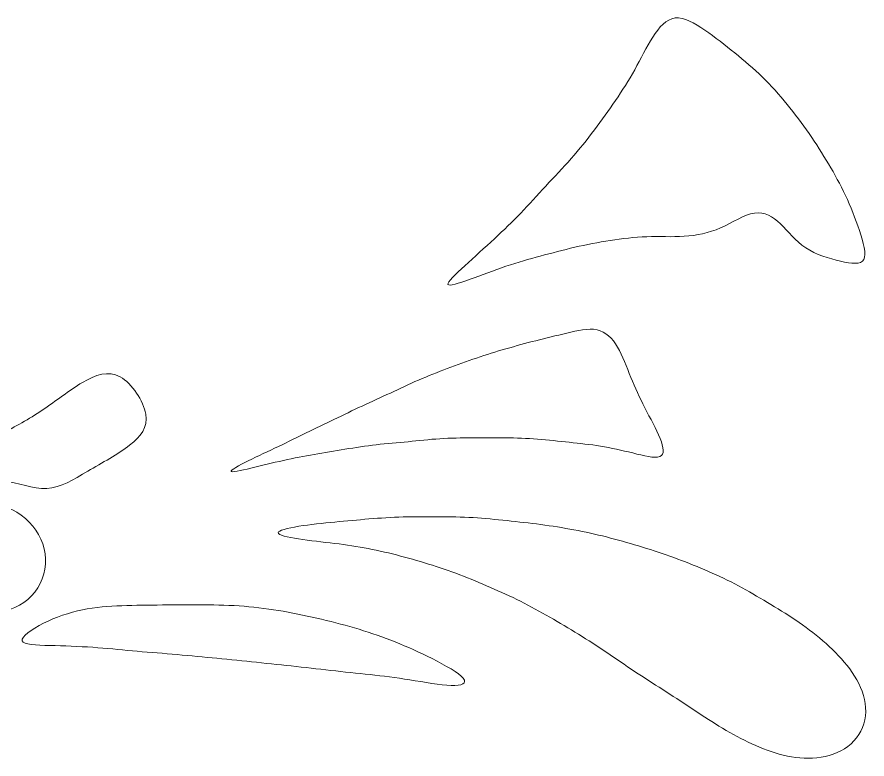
# Model space of a CAD drawing. Header units: inches. Extents: x 36 to 189, y -75 to 56.
# Drawn here: x 77.063 to 78.001, y 49.641 to 50.461 of the extents above; entities that cross this region are included whole.
import ezdxf

# ---------------------------------------------------------------- set-up
doc = ezdxf.new("R2010")
doc.units = ezdxf.units.IN
doc.layers.add('13_CONCEPT_ICON', color=7, linetype='CONTINUOUS', lineweight=15)

# ---------------------------------------------------------------- blocks, each defined once
blk = doc.blocks.new('CONCEPT_ICON_01_SCALLOP')
at = {"layer": '13_CONCEPT_ICON'}
for points, knots in [([(60.8369, 35.0465), (60.8319, 35.0602), (60.8825, 35.1076), (60.9399, 35.1605), (60.9974, 35.2133), (61.0618, 35.2716), (61.12, 35.3255), (61.1782, 35.3794), (61.2303, 35.4288), (61.2813, 35.4818), (61.3322, 35.5348), (61.382, 35.5913), (61.4338, 35.6472), (61.4857, 35.7031), (61.5395, 35.7585), (61.5896, 35.8155), (61.6398, 35.8726), (61.6864, 35.9312), (61.7312, 35.9906), (61.7759, 36.0501), (61.8189, 36.1103), (61.8601, 36.1708), (61.9012, 36.2312), (61.9406, 36.292), (61.9775, 36.3584), (62.0143, 36.4248), (62.0485, 36.4969), (62.0875, 36.5577), (62.1265, 36.6185), (62.1702, 36.6681), (62.2242, 36.6743), (62.2783, 36.6804), (62.3427, 36.6432), (62.4055, 36.6003), (62.4684, 36.5573), (62.5297, 36.5087), (62.5887, 36.4607), (62.6476, 36.4127), (62.7041, 36.3653), (62.7573, 36.3133), (62.8104, 36.2614), (62.8603, 36.2048), (62.9078, 36.1466), (62.9552, 36.0884), (63.0002, 36.0285), (63.0424, 35.9676), (63.0847, 35.9066), (63.1243, 35.8446), (63.1612, 35.7823), (63.1982, 35.7201), (63.2326, 35.6577), (63.2643, 35.5899), (63.296, 35.5221), (63.3251, 35.449), (63.3496, 35.3762), (63.374, 35.3034), (63.3939, 35.2308), (63.376, 35.1983), (63.3581, 35.1657), (63.3026, 35.173), (63.2341, 35.1887), (63.1656, 35.2043), (63.0843, 35.2283), (63.0216, 35.27), (62.959, 35.3117), (62.915, 35.3711), (62.8678, 35.4161), (62.8206, 35.4612), (62.7702, 35.4919), (62.7088, 35.4826), (62.6474, 35.4733), (62.5751, 35.424), (62.502, 35.392), (62.4289, 35.36), (62.3551, 35.3454), (62.2795, 35.3404), (62.2039, 35.3354), (62.1266, 35.3401), (62.051, 35.3378), (61.9754, 35.3355), (61.9014, 35.3262), (61.8282, 35.3147), (61.7549, 35.3032), (61.6825, 35.2896), (61.6111, 35.2733), (61.5398, 35.257), (61.4695, 35.238), (61.4005, 35.2192), (61.3315, 35.2003), (61.2639, 35.1816), (61.1911, 35.1573), (61.1184, 35.1329), (61.0406, 35.1029), (60.9714, 35.0778), (60.9023, 35.0528), (60.8418, 35.0328), (60.8369, 35.0465)], [0, 0, 0, 0, 0.03125, 0.03125, 0.03125, 0.0625, 0.0625, 0.0625, 0.09375, 0.09375, 0.09375, 0.125, 0.125, 0.125, 0.15625, 0.15625, 0.15625, 0.1875, 0.1875, 0.1875, 0.21875, 0.21875, 0.21875, 0.25, 0.25, 0.25, 0.28125, 0.28125, 0.28125, 0.3125, 0.3125, 0.3125, 0.34375, 0.34375, 0.34375, 0.375, 0.375, 0.375, 0.40625, 0.40625, 0.40625, 0.4375, 0.4375, 0.4375, 0.46875, 0.46875, 0.46875, 0.5, 0.5, 0.5, 0.53125, 0.53125, 0.53125, 0.5625, 0.5625, 0.5625, 0.59375, 0.59375, 0.59375, 0.625, 0.625, 0.625, 0.65625, 0.65625, 0.65625, 0.6875, 0.6875, 0.6875, 0.71875, 0.71875, 0.71875, 0.75, 0.75, 0.75, 0.78125, 0.78125, 0.78125, 0.8125, 0.8125, 0.8125, 0.84375, 0.84375, 0.84375, 0.875, 0.875, 0.875, 0.90625, 0.90625, 0.90625, 0.9375, 0.9375, 0.9375, 0.96875, 0.96875, 0.96875, 1, 1, 1, 1]), ([(59.5119, 33.9042), (59.5092, 33.9118), (59.5591, 33.9392), (59.617, 33.9681), (59.6749, 33.997), (59.7408, 34.0275), (59.8011, 34.0561), (59.8613, 34.0847), (59.916, 34.1115), (59.9716, 34.1387), (60.0272, 34.1658), (60.0838, 34.1935), (60.1407, 34.2211), (60.1977, 34.2488), (60.2549, 34.2766), (60.3124, 34.3033), (60.3698, 34.3301), (60.4275, 34.3559), (60.4848, 34.3826), (60.5421, 34.4093), (60.5991, 34.4369), (60.657, 34.462), (60.7149, 34.4872), (60.7737, 34.5099), (60.8327, 34.5322), (60.8916, 34.5545), (60.9507, 34.5764), (61.0105, 34.5966), (61.0703, 34.6168), (61.1307, 34.6354), (61.191, 34.6529), (61.2513, 34.6704), (61.3115, 34.6868), (61.3731, 34.7024), (61.4346, 34.718), (61.4975, 34.7329), (61.5623, 34.7485), (61.627, 34.7641), (61.6936, 34.7804), (61.747, 34.7689), (61.8005, 34.7573), (61.8408, 34.7177), (61.8728, 34.6637), (61.9047, 34.6097), (61.9284, 34.5413), (61.9539, 34.4778), (61.9793, 34.4143), (62.0066, 34.3558), (62.0393, 34.2923), (62.072, 34.2289), (62.1102, 34.1607), (62.1325, 34.105), (62.1548, 34.0494), (62.1612, 34.0063), (62.1305, 33.9939), (62.0998, 33.9815), (62.0321, 33.9996), (61.9653, 34.0162), (61.8986, 34.0327), (61.8329, 34.0475), (61.7687, 34.058), (61.7044, 34.0685), (61.6415, 34.0747), (61.5778, 34.0814), (61.514, 34.0882), (61.4495, 34.0956), (61.3843, 34.1006), (61.3191, 34.1055), (61.2532, 34.108), (61.1866, 34.109), (61.12, 34.11), (61.0526, 34.1096), (60.9858, 34.109), (60.9189, 34.1084), (60.8524, 34.1076), (60.7871, 34.1034), (60.7218, 34.0992), (60.6575, 34.0915), (60.5929, 34.0852), (60.5282, 34.0789), (60.4632, 34.074), (60.3989, 34.0666), (60.3346, 34.0592), (60.2711, 34.0493), (60.2078, 34.0392), (60.1445, 34.029), (60.0814, 34.0186), (60.0196, 34.0076), (59.9578, 33.9967), (59.8973, 33.9852), (59.8318, 33.9707), (59.7664, 33.9561), (59.696, 33.9384), (59.6331, 33.9235), (59.5702, 33.9086), (59.5147, 33.8966), (59.5119, 33.9042)], [0, 0, 0, 0, 0.03125, 0.03125, 0.03125, 0.0625, 0.0625, 0.0625, 0.09375, 0.09375, 0.09375, 0.125, 0.125, 0.125, 0.15625, 0.15625, 0.15625, 0.1875, 0.1875, 0.1875, 0.21875, 0.21875, 0.21875, 0.25, 0.25, 0.25, 0.28125, 0.28125, 0.28125, 0.3125, 0.3125, 0.3125, 0.34375, 0.34375, 0.34375, 0.375, 0.375, 0.375, 0.40625, 0.40625, 0.40625, 0.4375, 0.4375, 0.4375, 0.46875, 0.46875, 0.46875, 0.5, 0.5, 0.5, 0.53125, 0.53125, 0.53125, 0.5625, 0.5625, 0.5625, 0.59375, 0.59375, 0.59375, 0.625, 0.625, 0.625, 0.65625, 0.65625, 0.65625, 0.6875, 0.6875, 0.6875, 0.71875, 0.71875, 0.71875, 0.75, 0.75, 0.75, 0.78125, 0.78125, 0.78125, 0.8125, 0.8125, 0.8125, 0.84375, 0.84375, 0.84375, 0.875, 0.875, 0.875, 0.90625, 0.90625, 0.90625, 0.9375, 0.9375, 0.9375, 0.96875, 0.96875, 0.96875, 1, 1, 1, 1]), ([(57.1216, 33.6409), (57.1284, 33.6742), (57.2238, 33.7273), (57.3192, 33.7685), (57.4146, 33.8096), (57.51, 33.8389), (57.5991, 33.875), (57.6882, 33.9112), (57.771, 33.9541), (57.8554, 33.9984), (57.9398, 34.0426), (58.0258, 34.0881), (58.1098, 34.133), (58.1939, 34.1778), (58.276, 34.2219), (58.3586, 34.2774), (58.4412, 34.333), (58.5244, 34.3999), (58.6044, 34.447), (58.6845, 34.4942), (58.7615, 34.5215), (58.8346, 34.4815), (58.9077, 34.4415), (58.9768, 34.3343), (58.9905, 34.2533), (59.0042, 34.1722), (58.9625, 34.1175), (58.8925, 34.0635), (58.8224, 34.0095), (58.7241, 33.9563), (58.6363, 33.9049), (58.5485, 33.8536), (58.4713, 33.804), (58.3871, 33.7996), (58.3028, 33.7952), (58.2114, 33.8358), (58.1188, 33.8453), (58.0263, 33.8549), (57.9324, 33.8333), (57.8454, 33.7999), (57.7584, 33.7664), (57.6781, 33.721), (57.5847, 33.6825), (57.4914, 33.6439), (57.385, 33.6122), (57.2908, 33.6031), (57.1967, 33.594), (57.1148, 33.6076), (57.1216, 33.6409)], [0, 0, 0, 0, 0.0625, 0.0625, 0.0625, 0.125, 0.125, 0.125, 0.1875, 0.1875, 0.1875, 0.25, 0.25, 0.25, 0.3125, 0.3125, 0.3125, 0.375, 0.375, 0.375, 0.4375, 0.4375, 0.4375, 0.5, 0.5, 0.5, 0.5625, 0.5625, 0.5625, 0.625, 0.625, 0.625, 0.6875, 0.6875, 0.6875, 0.75, 0.75, 0.75, 0.8125, 0.8125, 0.8125, 0.875, 0.875, 0.875, 0.9375, 0.9375, 0.9375, 1, 1, 1, 1]), ([(58.0293, 33.6986), (57.9507, 33.6899), (57.877, 33.6378), (57.826, 33.5686), (57.7749, 33.4995), (57.7466, 33.4134), (57.7533, 33.3313), (57.76, 33.2492), (57.8017, 33.1711), (57.8661, 33.1184), (57.9305, 33.0657), (58.0176, 33.0384), (58.1006, 33.0473), (58.1836, 33.0561), (58.2625, 33.1012), (58.3136, 33.1666), (58.3648, 33.2319), (58.3882, 33.3177), (58.3771, 33.3997), (58.366, 33.4816), (58.3203, 33.5597), (58.2558, 33.6162), (58.1912, 33.6726), (58.1079, 33.7074), (58.0293, 33.6986)], [0, 0, 0, 0, 0.125, 0.125, 0.125, 0.25, 0.25, 0.25, 0.375, 0.375, 0.375, 0.5, 0.5, 0.5, 0.625, 0.625, 0.625, 0.75, 0.75, 0.75, 0.875, 0.875, 0.875, 1, 1, 1, 1]), ([(59.799, 33.5286), (59.7991, 33.5425), (59.857, 33.5571), (59.9254, 33.5682), (59.9937, 33.5794), (60.0726, 33.5871), (60.1457, 33.5941), (60.2188, 33.6012), (60.286, 33.6075), (60.3544, 33.613), (60.4227, 33.6186), (60.492, 33.6232), (60.5628, 33.6253), (60.6336, 33.6274), (60.7059, 33.6271), (60.7776, 33.6266), (60.8492, 33.6261), (60.9204, 33.6254), (60.9903, 33.6214), (61.0602, 33.6173), (61.1289, 33.61), (61.1977, 33.6027), (61.2665, 33.5953), (61.3354, 33.5881), (61.4037, 33.5791), (61.4719, 33.5701), (61.5395, 33.5593), (61.6065, 33.5467), (61.6735, 33.5341), (61.7398, 33.5196), (61.8054, 33.503), (61.871, 33.4865), (61.9359, 33.4679), (62.0004, 33.4482), (62.0649, 33.4285), (62.129, 33.4078), (62.1926, 33.3853), (62.2561, 33.3628), (62.3191, 33.3385), (62.3813, 33.3125), (62.4436, 33.2864), (62.5052, 33.2586), (62.5655, 33.2279), (62.6259, 33.1972), (62.685, 33.1636), (62.7437, 33.1293), (62.8024, 33.095), (62.8607, 33.06), (62.9179, 33.0229), (62.9751, 32.9857), (63.0313, 32.9463), (63.0856, 32.9025), (63.14, 32.8586), (63.1925, 32.8102), (63.24, 32.7575), (63.2875, 32.7048), (63.33, 32.6478), (63.3571, 32.5841), (63.3842, 32.5204), (63.396, 32.4501), (63.383, 32.3859), (63.3699, 32.3217), (63.3321, 32.2637), (63.2792, 32.2235), (63.2263, 32.1833), (63.1584, 32.1609), (63.0896, 32.1536), (63.0208, 32.1463), (62.9512, 32.154), (62.8847, 32.1702), (62.8183, 32.1864), (62.755, 32.2109), (62.6934, 32.2392), (62.6319, 32.2674), (62.572, 32.2992), (62.5136, 32.3342), (62.4552, 32.3691), (62.3984, 32.4071), (62.3414, 32.4449), (62.2844, 32.4826), (62.2272, 32.5201), (62.1698, 32.557), (62.1124, 32.5939), (62.0547, 32.6301), (61.9977, 32.6677), (61.9406, 32.7053), (61.8842, 32.7442), (61.8275, 32.7826), (61.7708, 32.8209), (61.7138, 32.8586), (61.656, 32.8949), (61.5983, 32.9311), (61.5397, 32.9659), (61.4809, 33.0001), (61.4221, 33.0342), (61.363, 33.0678), (61.3027, 33.0986), (61.2424, 33.1295), (61.1809, 33.1577), (61.1191, 33.185), (61.0573, 33.2123), (60.9952, 33.2389), (60.9324, 33.2632), (60.8695, 33.2875), (60.8059, 33.3096), (60.7415, 33.3302), (60.6772, 33.3507), (60.6121, 33.3696), (60.5466, 33.3867), (60.4811, 33.4039), (60.4153, 33.4192), (60.3493, 33.4319), (60.2833, 33.4447), (60.2172, 33.4548), (60.1447, 33.4637), (60.0721, 33.4725), (59.9931, 33.4802), (59.9248, 33.4907), (59.8565, 33.5012), (59.7989, 33.5146), (59.799, 33.5286)], [0, 0, 0, 0, 0.025, 0.025, 0.025, 0.05, 0.05, 0.05, 0.075, 0.075, 0.075, 0.1, 0.1, 0.1, 0.125, 0.125, 0.125, 0.15, 0.15, 0.15, 0.175, 0.175, 0.175, 0.2, 0.2, 0.2, 0.225, 0.225, 0.225, 0.25, 0.25, 0.25, 0.275, 0.275, 0.275, 0.3, 0.3, 0.3, 0.325, 0.325, 0.325, 0.35, 0.35, 0.35, 0.375, 0.375, 0.375, 0.4, 0.4, 0.4, 0.425, 0.425, 0.425, 0.45, 0.45, 0.45, 0.475, 0.475, 0.475, 0.5, 0.5, 0.5, 0.525, 0.525, 0.525, 0.55, 0.55, 0.55, 0.575, 0.575, 0.575, 0.6, 0.6, 0.6, 0.625, 0.625, 0.625, 0.65, 0.65, 0.65, 0.675, 0.675, 0.675, 0.7, 0.7, 0.7, 0.725, 0.725, 0.725, 0.75, 0.75, 0.75, 0.775, 0.775, 0.775, 0.8, 0.8, 0.8, 0.825, 0.825, 0.825, 0.85, 0.85, 0.85, 0.875, 0.875, 0.875, 0.9, 0.9, 0.9, 0.925, 0.925, 0.925, 0.95, 0.95, 0.95, 0.975, 0.975, 0.975, 1, 1, 1, 1]), ([(58.2363, 32.868), (58.2293, 32.8921), (58.293, 32.9385), (58.3664, 32.9757), (58.4398, 33.0129), (58.523, 33.041), (58.6038, 33.0577), (58.6847, 33.0744), (58.7632, 33.0798), (58.8441, 33.083), (58.9251, 33.0861), (59.0085, 33.0869), (59.0924, 33.0876), (59.1762, 33.0884), (59.2604, 33.0889), (59.3439, 33.0883), (59.4273, 33.0877), (59.51, 33.0859), (59.5912, 33.0795), (59.6723, 33.0732), (59.7521, 33.0624), (59.8308, 33.0487), (59.9095, 33.035), (59.9871, 33.0183), (60.0645, 33), (60.1419, 32.9817), (60.219, 32.9618), (60.2939, 32.9389), (60.3688, 32.9161), (60.4415, 32.8903), (60.5145, 32.8613), (60.5876, 32.8322), (60.6609, 32.8), (60.7402, 32.7598), (60.8196, 32.7196), (60.9048, 32.6714), (60.9303, 32.6399), (60.9558, 32.6084), (60.9216, 32.5936), (60.8555, 32.5955), (60.7895, 32.5974), (60.6917, 32.6161), (60.6042, 32.63), (60.5167, 32.6439), (60.4395, 32.653), (60.3608, 32.6618), (60.282, 32.6705), (60.2015, 32.6788), (60.1211, 32.6876), (60.0406, 32.6965), (59.96, 32.706), (59.8795, 32.7148), (59.7989, 32.7236), (59.7184, 32.7319), (59.6378, 32.7401), (59.5572, 32.7484), (59.4766, 32.7566), (59.3958, 32.7645), (59.3149, 32.7725), (59.2339, 32.7801), (59.1524, 32.787), (59.071, 32.7939), (58.9892, 32.8), (58.9093, 32.8073), (58.8295, 32.8145), (58.7517, 32.8229), (58.6669, 32.8287), (58.5821, 32.8344), (58.4904, 32.8375), (58.4057, 32.8399), (58.321, 32.8423), (58.2433, 32.844), (58.2363, 32.868)], [0, 0, 0, 0, 0.041667, 0.041667, 0.041667, 0.083333, 0.083333, 0.083333, 0.125, 0.125, 0.125, 0.166667, 0.166667, 0.166667, 0.208333, 0.208333, 0.208333, 0.25, 0.25, 0.25, 0.291667, 0.291667, 0.291667, 0.333333, 0.333333, 0.333333, 0.375, 0.375, 0.375, 0.416667, 0.416667, 0.416667, 0.458333, 0.458333, 0.458333, 0.5, 0.5, 0.5, 0.541667, 0.541667, 0.541667, 0.583333, 0.583333, 0.583333, 0.625, 0.625, 0.625, 0.666667, 0.666667, 0.666667, 0.708333, 0.708333, 0.708333, 0.75, 0.75, 0.75, 0.791667, 0.791667, 0.791667, 0.833333, 0.833333, 0.833333, 0.875, 0.875, 0.875, 0.916667, 0.916667, 0.916667, 0.958333, 0.958333, 0.958333, 1, 1, 1, 1])]:
    blk.add_open_spline(points, degree=3, knots=knots, dxfattribs=at)
blk = doc.blocks.new('OPTION_01_SCALLOP')
at = {"layer": '13_CONCEPT_ICON', "xscale": 0.18082390392992514, "yscale": 0.18082390392992514, "zscale": 0.18082390392992514}
blk.add_blockref('CONCEPT_ICON_01_SCALLOP', (66.53789, 43.8285), dxfattribs=at)

msp = doc.modelspace()

# ---------------------------------------------------------------- block references
msp.add_blockref('OPTION_01_SCALLOP', (0, 0))

doc.saveas('drawing.dxf')
